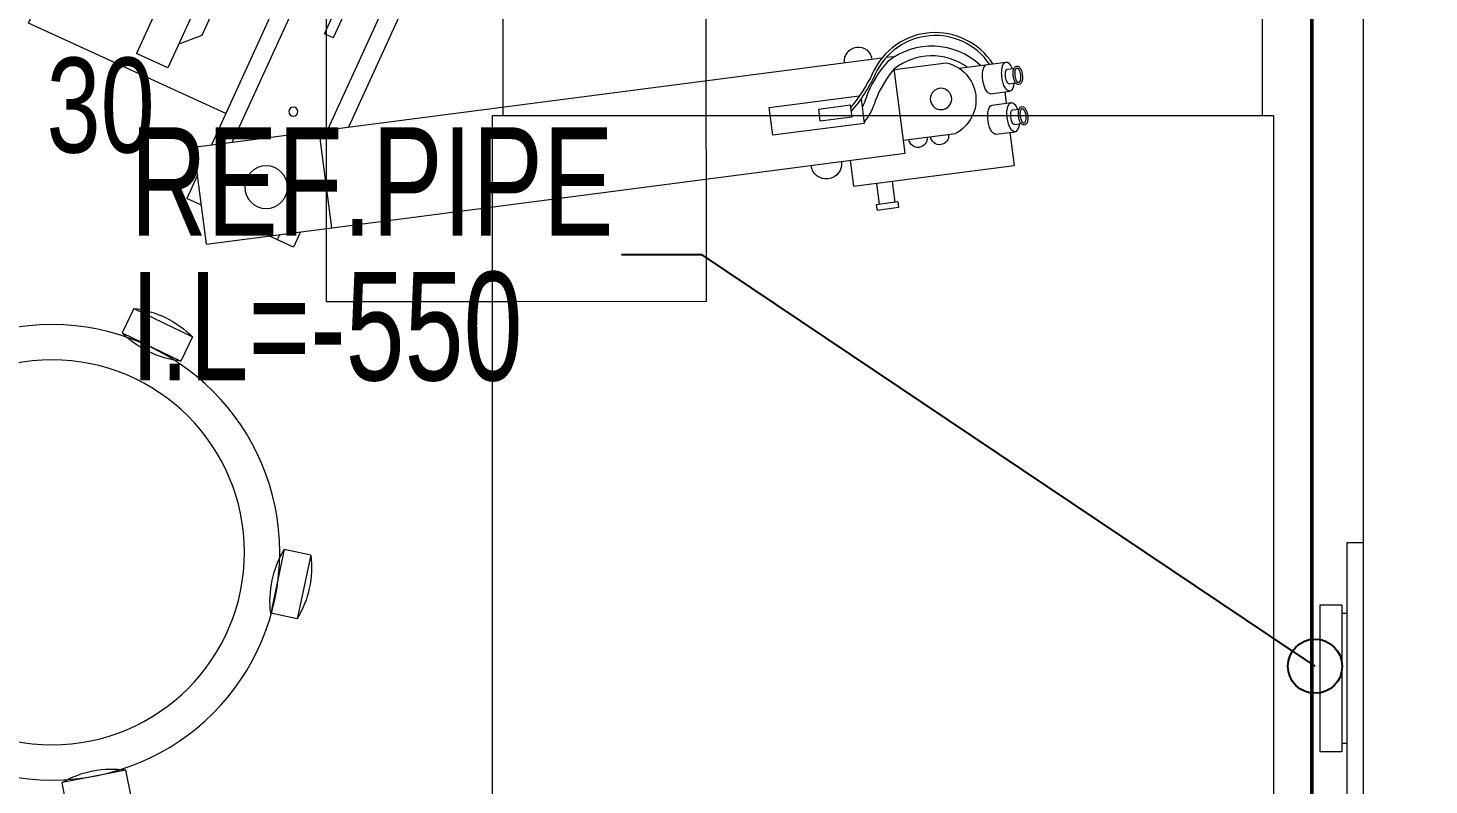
# Model space of a CAD drawing. Header units: millimetres. Extents: x -160614 to 59925, y -157025 to 0.
# Drawn here: x -43783 to -42492, y -108866 to -108168 of the extents above; entities that cross this region are included whole.
import ezdxf
from ezdxf import colors
from ezdxf.entities.mleader import LeaderData, LeaderLine
from ezdxf.math import Vec2, Vec3

# ---------------------------------------------------------------- set-up
doc = ezdxf.new("R2010")
doc.units = ezdxf.units.MM
doc.header["$LTSCALE"] = 8
doc.linetypes.add('HIDDEN', pattern=[9.525, 6.35, -3.175])
doc.layers.get('0').update_dxf_attribs({"color": 9, "lineweight": 5})
for name, color, linetype, lineweight in [('72_EGR_EQP_TAG', 9, 'Continuous', 5), ('LOADING', 9, 'Continuous', 5), ('Walls', 9, 'Continuous', 5)]:
    doc.layers.add(name, color=color, linetype=linetype, lineweight=lineweight)
for name, color, linetype in [('A-EXH', 1, 'Continuous'), ('M-TEXT-RP', 7, 'Continuous'), ('REF', 42, 'Continuous')]:
    doc.layers.add(name, color=color, linetype=linetype)
doc.layers.get('0').off()
doc.layers.get('0').freeze()
doc.styles.add('LEROY100', font='arial.ttf', dxfattribs={"width": 0.7})
doc.styles.add('X3G_ENTITY_257CFD', font='swisscl.ttf', dxfattribs={"height": 200})

# ---------------------------------------------------------------- blocks, each defined once
blk = doc.blocks.new('_Origin')
at = {"color": 0, "linetype": 'ByBlock', "lineweight": -2}
blk.add_line((0, 0), (-1, 0), dxfattribs=at)
blk.add_circle((0, 0), 0.5, dxfattribs=at)
blk = doc.blocks.new('ME19011A-P')
for p, q in [((-0.425, 0), (0.425, 0)), ((-0.425, 0), (-0.425, -0.015)), ((0.425, 0), (0.425, -0.015)), ((-0.425, -0.015), (0.425, -0.015)), ((-0.3675, -0.0198), (-0.2325, -0.0198)), ((-0.3675, -0.0198), (-0.3675, -0.0399)), ((-0.36, -0.015), (-0.36, -0.0198)), ((-0.24, -0.015), (-0.24, -0.0198)), ((-0.2325, -0.0198), (-0.2325, -0.0399)), ((-0.15, -0.015), (-0.15, -0.04)), ((-0.15, -0.025), (0, -0.025)), ((0, -0.015), (0, -0.04)), ((0.1, -0.015), (0.1, -0.045)), ((0.2, -0.045), (0.2, -0.015)), ((0.2818, -0.015), (0.2484, -0.015)), ((0.2484, -0.0243), (0.2484, -0.015)), ((0.2818, -0.0243), (0.2484, -0.0243)), ((0.2818, -0.0243), (0.2818, -0.015)), ((0.3211, -0.015), (0.2877, -0.015)), ((0.2877, -0.015), (0.2877, -0.0531)), ((0.3211, -0.0243), (0.2877, -0.0243)), ((0.3211, -0.0531), (0.3211, -0.015)), ((0.3623, -0.015), (0.3289, -0.015)), ((0.3289, -0.015), (0.3289, -0.0531)), ((0.3623, -0.0243), (0.3289, -0.0243)), ((0.3623, -0.0531), (0.3623, -0.015)), ((0.3682, -0.0243), (0.3682, -0.015)), ((0.3682, -0.015), (0.4016, -0.015)), ((0.3682, -0.0243), (0.4016, -0.0243)), ((0.4016, -0.0243), (0.4016, -0.015)), ((-0.0606, -0.0371), (-0.0787, -0.0432)), ((-0.0402, -0.0312), (-0.0496, -0.0337)), ((-0.0376, -0.0409), (-0.0402, -0.0312)), ((0.1, -0.035), (0.2, -0.035)), ((-0.3675, -0.0399), (-0.2325, -0.0399)), ((-0.15, -0.04), (-0.1187, -0.04)), ((-0.0887, -0.04), (-0.0637, -0.04)), ((-0.0787, -0.0432), (-0.077, -0.0497)), ((-0.0582, -0.046), (-0.077, -0.0497)), ((-0.047, -0.0434), (-0.0376, -0.0409)), ((-0.0379, -0.04), (0, -0.04)), ((0.1, -0.045), (0.2, -0.045)), ((0.2877, -0.0531), (0.3211, -0.0531)), ((0.3289, -0.0531), (0.3623, -0.0531))]:
    blk.add_line(p, q)
at = {"const_width": 0.000601}
for points in [[(0.3044, -0.0531, -0.184574), (0.2977, -0.0636, -1.44364), (0.2961, -0.0581, -0.837915), (0.2969, -0.0664, -0.30536), (0.2839, -0.062, -1.584726), (0.2894, -0.0609, -0.253153), (0.2827, -0.0684, -0.874198), (0.2775, -0.0585, -0.915253), (0.2791, -0.0658, -0.223821), (0.2683, -0.0644, -1.703343), (0.272, -0.0597, -0.588962), (0.2621, -0.068, -0.717795), (0.2625, -0.0581, -0.983104), (0.2645, -0.0644, -0.326362), (0.2534, -0.0609, -0.758716), (0.2609, -0.0514, -0.906186), (0.2593, -0.0565, -0.189488), (0.2526, -0.0522, -0.7948), (0.2613, -0.0423, -1.223996), (0.2574, -0.047, -0.072149), (0.2534, -0.0403, -0.645886), (0.2609, -0.0324, -1.366917), (0.2574, -0.0371, -0.078415), (0.2542, -0.0308, -0.723006), (0.2613, -0.0256, -1.105484), (0.2582, -0.0292, -0.221197), (0.2566, -0.0243, -0.221197)], [(0.3456, -0.0531, 0.184574), (0.3523, -0.0636, 1.44364), (0.3539, -0.0581, 0.837915), (0.3531, -0.0664, 0.30536), (0.3661, -0.062, 1.584726), (0.3606, -0.0609, 0.253153), (0.3673, -0.0684, 0.874198), (0.3725, -0.0585, 0.915253), (0.3709, -0.0658, 0.223821), (0.3817, -0.0644, 1.703343), (0.378, -0.0597, 0.588962), (0.3879, -0.068, 0.717795), (0.3875, -0.0581, 0.983104), (0.3855, -0.0644, 0.326362), (0.3966, -0.0609, 0.758716), (0.3891, -0.0514, 0.906186), (0.3907, -0.0565, 0.189488), (0.3974, -0.0522, 0.7948), (0.3887, -0.0423, 1.223996), (0.3926, -0.047, 0.072149), (0.3966, -0.0403, 0.645886), (0.3891, -0.0324, 1.366917), (0.3926, -0.0371, 0.078415), (0.3958, -0.0308, 0.723006), (0.3887, -0.0256, 1.105484), (0.3918, -0.0292, 0.221197), (0.3934, -0.0243, 0.221197)]]:
    blk.add_lwpolyline(points, format="xyb", dxfattribs=at)
blk.add_lwpolyline([(-0.1187, -0.0482), (-0.0887, -0.0482), (-0.0887, -0.0382), (-0.1187, -0.0382)], close=True)
blk.add_circle((-0.0537, -0.04), 0.0075)
for centre, radius, start, end in [((-0.1037, -0.04), 0.01, 10.4593, 169.5407), ((-0.1037, -0.04), 0.0075, 14.0075, 165.9925), ((-0.0537, -0.04), 0.01, 45, 180)]:
    blk.add_arc(centre, radius, start, end)
blk = doc.blocks.new('M.44.57.64')
at = {"layer": 'LOADING', "xscale": 1000.000000000002, "yscale": 1000.000000000002, "zscale": 1000.000000000002, "rotation": 225.9999036123427}
blk.add_blockref('ME19011A-P', (-80806.9, 16720.7), dxfattribs=at)
blk = doc.blocks.new('HF10037B-P')
at = {"layer": 'LOADING'}
for p, q in [((0.2459, 0.134), (0.1859, 0.134)), ((0.1859, 0.134), (0.1859, 0.109)), ((0.2459, 0.134), (0.2459, 0.109)), ((0.2459, 0.109), (0.1859, 0.109)), ((0, 0), (-0.0142, -0.0583)), ((0, 0), (0.0243, -0.0059)), ((0.0243, -0.0059), (0.01, -0.0642)), ((0.4071, -0.0094), (0.431, -0.0018)), ((0.4071, -0.0094), (0.4255, -0.0665)), ((0.431, -0.0018), (0.4493, -0.0589)), ((0.4069, -0.0417), (0.4165, -0.0387)), ((-0.0142, -0.0583), (0.01, -0.0642)), ((0.4255, -0.0665), (0.4493, -0.0589)), ((0.0524, -0.2725), (0.0674, -0.2525)), ((0.0674, -0.2525), (0.1154, -0.2885)), ((0.3125, -0.2897), (0.362, -0.2558)), ((0.3761, -0.2764), (0.362, -0.2558)), ((0.3267, -0.268), (0.3323, -0.2763)), ((0.0524, -0.2725), (0.1004, -0.3085)), ((0.3266, -0.3103), (0.3761, -0.2764)), ((0.1004, -0.3085), (0.1154, -0.2885)), ((0.3266, -0.3103), (0.3125, -0.2897))]:
    blk.add_line(p, q, dxfattribs=at)
for radius in [0.21, 0.1775]:
    blk.add_circle((0.2161, -0.1014), radius, dxfattribs=at)
for centre, radius, start, end in [((0.2159, 0.0465), 0.0925, 71.0754, 108.9246), ((0.2159, 0.1965), 0.0925, 251.0754, 288.9246), ((0.0779, -0.0499), 0.0925, 147.3419, 185.1912), ((-0.0678, -0.0143), 0.0925, 327.3419, 5.1912), ((0.4996, -0.0113), 0.0925, 178.8412, 216.6904), ((0.3568, -0.057), 0.0925, 358.8412, 36.6904), ((0.2161, -0.1014), 0.2, 303.6037, 17.3657), ((0.0389, -0.3404), 0.0925, 34.1875, 72.0368), ((0.3867, -0.3449), 0.0925, 105.5121, 143.3614), ((0.1289, -0.2205), 0.0925, 214.1875, 252.0368), ((0.3019, -0.2212), 0.0925, 285.5121, 323.3614)]:
    blk.add_arc(centre, radius, start, end, dxfattribs=at)
blk = doc.blocks.new('HF13902-P')
at = {"linetype": 'HIDDEN'}
for p, q in [((-0.35, -0.6824), (-0.35, -1.1124)), ((0.35, -0.6824), (0.35, -1.1124))]:
    blk.add_line(p, q, dxfattribs=at)
at = {"linetype": 'Continuous'}
for points in [[(0.36, -0.5224), (0.36, -0.5224), (0.36, -0.5224), (0.36, -0.5224), (0.36, -0.5224), (0.36, -0.5224), (0.36, -0.5224), (0.36, -0.5224), (0.36, -0.5224), (0.36, -0.5224), (0.36, -0.5224), (0.36, -0.5224), (0.36, -0.5224), (0.36, -0.5224), (0.36, -0.5224), (0.36, -0.5224), (0.36, -0.5224), (0.36, -0.5224), (0.36, -0.5224), (0.36, -0.5224), (0.36, -0.5224), (0.36, -0.5224), (0.36, -0.5224), (0.36, -0.5224), (0.36, -0.5224), (0.36, -0.5224), (0.36, -0.5224), (0.36, -0.5224), (0.36, -0.5224), (0.36, -0.5224), (0.36, -0.5224), (0.36, -0.5224), (0.36, -0.5224), (0.36, -0.5224), (0.36, -0.5224), (0.36, -0.5224), (0.36, -0.5224), (0.36, -0.5224), (0.36, -0.5224), (0.36, -0.5224), (0.36, -0.5224), (0.36, -0.5224), (0.36, -0.5224), (0.36, -0.5224), (0.36, -0.5224), (0.36, -0.5224), (0.36, -0.5224), (0.36, -0.5224), (0.36, -0.5224), (0.36, -0.5224), (0.36, -0.5224), (0.36, -0.5224), (0.36, -0.5224), (0.36, -0.5224), (0.36, -0.5224), (0.36, -0.5224), (0.36, -0.5224), (0.36, -0.5224), (0.36, -0.5224), (0.36, -0.5224), (0.36, -0.5224), (0.36, -0.5224), (0.36, -0.5224), (0.36, -0.5224), (0.36, -0.5224), (0.36, -0.5224), (0.36, -0.5224), (0.36, -0.5224), (0.36, -0.5224), (0.36, -0.5224), (0.36, -0.5224), (0.36, -0.5224), (0.36, -0.5224), (0.36, -0.5224), (0.36, -0.5224), (0.36, -0.5224), (0.36, -0.5224), (0.36, -0.5224), (0.36, -0.5224), (0.36, -0.5224), (0.36, -0.5224), (0.36, -0.5224), (0.36, -0.5224), (0.36, -0.5224), (0.36, -0.5224), (0.36, -0.5224), (0.36, -0.5224), (0.36, -0.5224), (0.36, -0.5224), (0.36, -0.5224), (0.36, -0.5224), (0.36, -0.5224), (0.36, -0.5224), (0.36, -0.5224), (0.36, -0.5224), (0.36, -0.5224), (0.36, -0.5224), (0.36, -0.5224), (0.36, -0.5224), (0.36, -0.5224), (0.36, -0.5224), (0.36, -0.5224), (0.36, -0.5224), (0.36, -0.5224), (0.36, -0.5224), (0.36, -0.5224), (0.36, -0.5224), (0.36, -0.5224), (0.36, -0.5224), (0.36, -0.5224), (0.36, -0.5224), (0.36, -0.5224), (0.36, -0.5224), (0.36, -0.5224), (0.36, -0.5224), (0.36, -0.5224), (0.36, -0.5224), (0.36, -0.5224), (0.36, -0.5224), (0.36, -0.5224), (0.36, -0.5224), (0.36, -0.5224), (0.36, -0.5224), (0.36, -0.5224), (0.36, -0.5224), (0.36, -0.5224), (0.36, -0.5224), (0.36, -0.5224), (0.36, -0.5224), (0.36, -0.5224), (0.36, -0.5224), (0.36, -0.5224), (0.36, -0.5224), (0.36, -0.5224), (0.36, -0.5224), (0.36, -0.5224), (0.36, -0.5224), (0.36, -0.5224), (0.36, -0.5224), (0.36, -0.5224), (0.36, -0.5224), (0.36, -0.5224), (0.36, -0.5224), (0.36, -0.5224), (0.36, -0.5224), (0.36, -0.5224), (0.36, -0.5224), (0.36, -0.5224), (0.36, -0.5224), (0.36, -0.5224), (0.36, -0.5224), (0.36, -0.5224), (0.36, -0.5224), (0.36, -0.5224), (0.36, -0.5224), (0.36, -0.5224), (0.36, -0.5224), (0.36, -0.5224), (0.36, -0.5224), (0.36, -0.5224), (0.36, -0.5224), (0.36, -0.5224), (0.36, -0.5224), (0.36, -0.5224), (0.36, -0.5224), (0.36, -0.5224), (0.36, -0.5224), (0.36, -0.5224), (0.36, -0.5224), (0.36, -0.5224), (0.36, -0.5224), (0.36, -0.5224), (0.36, -0.5224), (0.36, -0.5224), (0.36, -0.5224), (0.36, -0.5224), (0.36, -0.5224), (0.36, -0.5224), (0.36, -0.5224), (0.36, -0.5224), (0.36, -0.5224), (0.36, -0.5224), (0.36, -0.5224), (0.36, -0.5224), (0.36, -0.5224), (0.36, -0.5224), (0.36, -0.5224), (0.36, -0.5224), (0.36, -0.5224), (0.36, -0.5224), (0.36, -0.5224), (0.36, -0.5224), (0.36, -0.5224), (0.36, -0.5224), (0.36, -0.5224), (0.36, -0.5224), (0.36, -0.5224), (0.36, -0.5224), (0.36, -0.5224), (0.36, -0.5224), (0.36, -0.5224), (0.36, -0.5224), (0.36, -0.5224), (0.36, -0.5224), (0.36, -0.5224), (0.36, -0.5224), (0.36, -0.5224), (0.36, -0.5224), (0.36, -0.5224), (0.36, -0.5224), (0.36, -0.5224), (0.36, -0.5224), (0.36, -0.5224), (0.36, -0.5224), (0.36, -0.5224), (0.36, -0.5224), (0.36, -0.5224), (0.36, -0.5224), (0.36, -0.5224)], [(0.36, -0.5224), (0.36, -0.5224), (0.36, -0.5224), (0.36, -0.5224), (0.36, -0.5224), (0.36, -0.5224), (0.36, -0.5224), (0.36, -0.5224), (0.36, -0.5224), (0.36, -0.5224), (0.36, -0.5224), (0.36, -0.5224), (0.36, -0.5224), (0.36, -0.5224), (0.36, -0.5224), (0.36, -0.5224), (0.36, -0.5224), (0.36, -0.5224), (0.36, -0.5224), (0.36, -0.5224), (0.36, -0.5224), (0.36, -0.5224), (0.36, -0.5224), (0.36, -0.5224), (0.36, -0.5224), (0.36, -0.5224), (0.36, -0.5224), (0.36, -0.5224), (0.36, -0.5224), (0.36, -0.5224), (0.36, -0.5224), (0.36, -0.5224), (0.36, -0.5224), (0.36, -0.5224), (0.36, -0.5224), (0.36, -0.5224), (0.36, -0.5224), (0.36, -0.5224), (0.36, -0.5224), (0.36, -0.5224), (0.36, -0.5224), (0.36, -0.5224), (0.36, -0.5224), (0.36, -0.5224), (0.36, -0.5224), (0.36, -0.5224), (0.36, -0.5224), (0.36, -0.5224), (0.36, -0.5224), (0.36, -0.5224), (0.36, -0.5224), (0.36, -0.5224), (0.36, -0.5224), (0.36, -0.5224), (0.36, -0.5224), (0.36, -0.5224), (0.36, -0.5224), (0.36, -0.5224), (0.36, -0.5224), (0.36, -0.5224), (0.36, -0.5224), (0.36, -0.5224), (0.36, -0.5224), (0.36, -0.5224), (0.36, -0.5224), (0.36, -0.5224), (0.36, -0.5224), (0.36, -0.5224), (0.36, -0.5224), (0.36, -0.5224), (0.36, -0.5224), (0.36, -0.5224), (0.36, -0.5224), (0.36, -0.5224), (0.36, -0.5224), (0.36, -0.5224), (0.36, -0.5224), (0.36, -0.5224), (0.36, -0.5224), (0.36, -0.5224), (0.36, -0.5224), (0.36, -0.5224), (0.36, -0.5224), (0.36, -0.5224), (0.36, -0.5224), (0.36, -0.5224), (0.36, -0.5224), (0.36, -0.5224), (0.36, -0.5224), (0.36, -0.5224), (0.36, -0.5224), (0.36, -0.5224), (0.36, -0.5224), (0.36, -0.5224), (0.36, -0.5224), (0.36, -0.5224), (0.36, -0.5224), (0.36, -0.5224), (0.36, -0.5224), (0.36, -0.5224), (0.36, -0.5224), (0.36, -0.5224), (0.36, -0.5224), (0.36, -0.5224), (0.36, -0.5224), (0.36, -0.5224), (0.36, -0.5224), (0.36, -0.5224), (0.36, -0.5224), (0.36, -0.5224), (0.36, -0.5224), (0.36, -0.5224), (0.36, -0.5224), (0.36, -0.5224), (0.36, -0.5224), (0.36, -0.5224), (0.36, -0.5224), (0.36, -0.5224), (0.36, -0.5224), (0.36, -0.5224), (0.36, -0.5224), (0.36, -0.5224), (0.36, -0.5224), (0.36, -0.5224), (0.36, -0.5224), (0.36, -0.5224), (0.36, -0.5224), (0.36, -0.5224), (0.36, -0.5224), (0.36, -0.5224), (0.36, -0.5224), (0.36, -0.5224), (0.36, -0.5224), (0.36, -0.5224), (0.36, -0.5224), (0.36, -0.5224), (0.36, -0.5224), (0.36, -0.5224), (0.36, -0.5224), (0.36, -0.5224), (0.36, -0.5224), (0.36, -0.5224), (0.36, -0.5224), (0.36, -0.5224), (0.36, -0.5224), (0.36, -0.5224), (0.36, -0.5224), (0.36, -0.5224), (0.36, -0.5224), (0.36, -0.5224), (0.36, -0.5224), (0.36, -0.5224), (0.36, -0.5224), (0.36, -0.5224), (0.36, -0.5224), (0.36, -0.5224), (0.36, -0.5224), (0.36, -0.5224), (0.36, -0.5224), (0.36, -0.5224), (0.36, -0.5224), (0.36, -0.5224), (0.36, -0.5224), (0.36, -0.5224), (0.36, -0.5224), (0.36, -0.5224), (0.36, -0.5224), (0.36, -0.5224), (0.36, -0.5224), (0.36, -0.5224), (0.36, -0.5224), (0.36, -0.5224), (0.36, -0.5224), (0.36, -0.5224), (0.36, -0.5224), (0.36, -0.5224), (0.36, -0.5224), (0.36, -0.5224), (0.36, -0.5224), (0.36, -0.5224), (0.36, -0.5224), (0.36, -0.5224), (0.36, -0.5224), (0.36, -0.5224), (0.36, -0.5224), (0.36, -0.5224), (0.36, -0.5224), (0.36, -0.5224), (0.36, -0.5224), (0.36, -0.5224), (0.36, -0.5224), (0.36, -0.5224), (0.36, -0.5224), (0.36, -0.5224), (0.36, -0.5224), (0.36, -0.5224), (0.36, -0.5224), (0.36, -0.5224), (0.36, -0.5224), (0.36, -0.5224), (0.36, -0.5224), (0.36, -0.5224), (0.36, -0.5224), (0.36, -0.5224), (0.36, -0.5224), (0.36, -0.5224), (0.36, -0.5224), (0.36, -0.5224), (0.36, -0.5224), (0.36, -0.5224), (0.36, -0.5224), (0.36, -0.5224), (0.36, -0.5224), (0.36, -0.5224)], [(0.36, -0.5224), (0.36, -0.5224), (0.36, -0.5224), (0.36, -0.5224), (0.36, -0.5224), (0.36, -0.5224), (0.36, -0.5224), (0.36, -0.5224), (0.36, -0.5224), (0.36, -0.5224), (0.36, -0.5224), (0.36, -0.5224), (0.36, -0.5224), (0.36, -0.5224), (0.36, -0.5224), (0.36, -0.5224), (0.36, -0.5224), (0.36, -0.5224), (0.36, -0.5224), (0.36, -0.5224), (0.36, -0.5224), (0.36, -0.5224), (0.36, -0.5224), (0.36, -0.5224), (0.36, -0.5224), (0.36, -0.5224), (0.36, -0.5224), (0.36, -0.5224), (0.36, -0.5224), (0.36, -0.5224), (0.36, -0.5224), (0.36, -0.5224), (0.36, -0.5224), (0.36, -0.5224), (0.36, -0.5224), (0.36, -0.5224), (0.36, -0.5224), (0.36, -0.5224), (0.36, -0.5224), (0.36, -0.5224), (0.36, -0.5224), (0.36, -0.5224), (0.36, -0.5224), (0.36, -0.5224), (0.36, -0.5224), (0.36, -0.5224), (0.36, -0.5224), (0.36, -0.5224), (0.36, -0.5224), (0.36, -0.5224), (0.36, -0.5224), (0.36, -0.5224), (0.36, -0.5224), (0.36, -0.5224), (0.36, -0.5224), (0.36, -0.5224), (0.36, -0.5224), (0.36, -0.5224), (0.36, -0.5224), (0.36, -0.5224), (0.36, -0.5224), (0.36, -0.5224), (0.36, -0.5224), (0.36, -0.5224), (0.36, -0.5224), (0.36, -0.5224), (0.36, -0.5224), (0.36, -0.5224), (0.36, -0.5224), (0.36, -0.5224), (0.36, -0.5224), (0.36, -0.5224), (0.36, -0.5224), (0.36, -0.5224), (0.36, -0.5224), (0.36, -0.5224), (0.36, -0.5224), (0.36, -0.5224), (0.36, -0.5224), (0.36, -0.5224), (0.36, -0.5224), (0.36, -0.5224), (0.36, -0.5224), (0.36, -0.5224), (0.36, -0.5224), (0.36, -0.5224), (0.36, -0.5224), (0.36, -0.5224), (0.36, -0.5224), (0.36, -0.5224), (0.36, -0.5224), (0.36, -0.5224), (0.36, -0.5224), (0.36, -0.5224), (0.36, -0.5224), (0.36, -0.5224), (0.36, -0.5224), (0.36, -0.5224), (0.36, -0.5224), (0.36, -0.5224), (0.36, -0.5224), (0.36, -0.5224), (0.36, -0.5224), (0.36, -0.5224), (0.36, -0.5224), (0.36, -0.5224), (0.36, -0.5224), (0.36, -0.5224), (0.36, -0.5224), (0.36, -0.5224), (0.36, -0.5224), (0.36, -0.5224), (0.36, -0.5224), (0.36, -0.5224), (0.36, -0.5224), (0.36, -0.5224), (0.36, -0.5224), (0.36, -0.5224), (0.36, -0.5224), (0.36, -0.5224), (0.36, -0.5224), (0.36, -0.5224), (0.36, -0.5224), (0.36, -0.5224), (0.36, -0.5224), (0.36, -0.5224), (0.36, -0.5224), (0.36, -0.5224), (0.36, -0.5224), (0.36, -0.5224), (0.36, -0.5224), (0.36, -0.5224), (0.36, -0.5224), (0.36, -0.5224), (0.36, -0.5224), (0.36, -0.5224), (0.36, -0.5224), (0.36, -0.5224), (0.36, -0.5224), (0.36, -0.5224), (0.36, -0.5224), (0.36, -0.5224), (0.36, -0.5224), (0.36, -0.5224), (0.36, -0.5224), (0.36, -0.5224), (0.36, -0.5224), (0.36, -0.5224), (0.36, -0.5224), (0.36, -0.5224), (0.36, -0.5224), (0.36, -0.5224), (0.36, -0.5224), (0.36, -0.5224), (0.36, -0.5224), (0.36, -0.5224), (0.36, -0.5224), (0.36, -0.5224), (0.36, -0.5224), (0.36, -0.5224), (0.36, -0.5224), (0.36, -0.5224), (0.36, -0.5224), (0.36, -0.5224), (0.36, -0.5224), (0.36, -0.5224), (0.36, -0.5224), (0.36, -0.5224), (0.36, -0.5224), (0.36, -0.5224), (0.36, -0.5224), (0.36, -0.5224), (0.36, -0.5224), (0.36, -0.5224), (0.36, -0.5224), (0.36, -0.5224), (0.36, -0.5224), (0.36, -0.5224), (0.36, -0.5224), (0.36, -0.5224), (0.36, -0.5224), (0.36, -0.5224), (0.36, -0.5224), (0.36, -0.5224), (0.36, -0.5224), (0.36, -0.5224), (0.36, -0.5224), (0.36, -0.5224), (0.36, -0.5224), (0.36, -0.5224), (0.36, -0.5224), (0.36, -0.5224), (0.36, -0.5224), (0.36, -0.5224), (0.36, -0.5224), (0.36, -0.5224), (0.36, -0.5224), (0.36, -0.5224), (0.36, -0.5224), (0.36, -0.5224), (0.36, -0.5224), (0.36, -0.5224), (0.36, -0.5224), (0.36, -0.5224), (0.36, -0.5224), (0.36, -0.5224), (0.36, -0.5224), (0.36, -0.5224), (0.36, -0.5224), (0.36, -0.5224), (0.36, -0.5224), (0.36, -0.5224), (0.36, -0.5224), (0.36, -0.5224), (0.36, -0.5224), (0.36, -0.5224), (0.36, -0.5224), (0.36, -0.5224), (0.36, -0.5224), (0.36, -0.5224), (0.36, -0.5224), (0.36, -0.5224), (0.36, -0.5224), (0.36, -0.5224), (0.36, -0.5224), (0.36, -0.5224), (0.36, -0.5224), (0.36, -0.5224), (0.36, -0.5224), (0.36, -0.5224), (0.36, -0.5224), (0.36, -0.5224), (0.36, -0.5224), (0.36, -0.5224), (0.36, -0.5224), (0.36, -0.5224), (0.36, -0.5224), (0.36, -0.5224), (0.36, -0.5224), (0.36, -0.5224), (0.36, -0.5224), (0.36, -0.5224), (0.36, -0.5224), (0.36, -0.5224), (0.36, -0.5224), (0.36, -0.5224), (0.36, -0.5224), (0.36, -0.5224), (0.36, -0.5224), (0.36, -0.5224), (0.36, -0.5224), (0.36, -0.5224), (0.36, -0.5224), (0.36, -0.5224), (0.36, -0.5224), (0.36, -0.5224), (0.36, -0.5224), (0.36, -0.5224), (0.36, -0.5224), (0.36, -0.5224), (0.36, -0.5224), (0.36, -0.5224), (0.36, -0.5224), (0.36, -0.5224), (0.36, -0.5224), (0.36, -0.5224), (0.36, -0.5224), (0.36, -0.5224), (0.36, -0.5224), (0.36, -0.5224), (0.36, -0.5224), (0.36, -0.5224), (0.36, -0.5224), (0.36, -0.5224), (0.36, -0.5224), (0.36, -0.5224), (0.36, -0.5224)]]:
    blk.add_lwpolyline(points, close=True, dxfattribs=at)
for points in [[(0.36, -0.5224), (0.36, -0.5224), (0.36, -0.5224), (0.36, -0.5224), (0.36, -0.5224), (0.36, -0.5224), (0.36, -0.5224), (0.36, -0.5224)], [(0.36, -0.5224), (0.36, -0.5224), (0.36, -0.5224), (0.36, -0.5224), (0.36, -0.5224), (0.36, -0.5224), (0.36, -0.5224), (0.36, -0.5224), (0.36, -0.5224), (0.36, -0.5224), (0.36, -0.5224), (0.36, -0.5224), (0.36, -0.5224), (0.36, -0.5224), (0.36, -0.5224), (0.36, -0.5224), (0.36, -0.5224), (0.36, -0.5224), (0.36, -0.5224), (0.36, -0.5224), (0.36, -0.5224), (0.36, -0.5224), (0.36, -0.5224), (0.36, -0.5224), (0.36, -0.5224), (0.36, -0.5224), (0.36, -0.5224), (0.36, -0.5224), (0.36, -0.5224), (0.36, -0.5224), (0.36, -0.5224), (0.36, -0.5224), (0.36, -0.5224), (0.36, -0.5224), (0.36, -0.5224), (0.36, -0.5224), (0.36, -0.5224), (0.36, -0.5224), (0.36, -0.5224), (0.36, -0.5224), (0.36, -0.5224), (0.36, -0.5224), (0.36, -0.5224), (0.36, -0.5224), (0.36, -0.5224), (0.36, -0.5224), (0.36, -0.5224), (0.36, -0.5224), (0.36, -0.5224), (0.36, -0.5224), (0.36, -0.5224), (0.36, -0.5224), (0.36, -0.5224), (0.36, -0.5224), (0.36, -0.5224), (0.36, -0.5224), (0.36, -0.5224), (0.36, -0.5224), (0.36, -0.5224), (0.36, -0.5224), (0.36, -0.5224), (0.36, -0.5224), (0.36, -0.5224), (0.36, -0.5224), (0.36, -0.5224), (0.36, -0.5224), (0.36, -0.5224), (0.36, -0.5224), (0.36, -0.5224), (0.36, -0.5224), (0.36, -0.5224), (0.36, -0.5224), (0.36, -0.5224), (0.36, -0.5224), (0.36, -0.5224), (0.36, -0.5224), (0.36, -0.5224), (0.36, -0.5224), (0.36, -0.5224), (0.36, -0.5224), (0.36, -0.5224), (0.36, -0.5224), (0.36, -0.5224), (0.36, -0.5224), (0.36, -0.5224), (0.36, -0.5224), (0.36, -0.5224), (0.36, -0.5224), (0.36, -0.5224), (0.36, -0.5224), (0.36, -0.5224), (0.36, -0.5224), (0.36, -0.5224), (0.36, -0.5224), (0.36, -0.5224), (0.36, -0.5224), (0.36, -0.5224), (0.36, -0.5224), (0.36, -0.5224), (0.36, -0.5224), (0.36, -0.5224), (0.36, -0.5224), (0.36, -0.5224), (0.36, -0.5224), (0.36, -0.5224), (0.36, -0.5224), (0.36, -0.5224), (0.36, -0.5224), (0.36, -0.5224), (0.36, -0.5224), (0.36, -0.5224)], [(0.36, -0.5224), (0.36, -0.5224), (0.36, -0.5224), (0.36, -0.5224), (0.36, -0.5224), (0.36, -0.5224), (0.36, -0.5224), (0.36, -0.5224), (0.36, -0.5224), (0.36, -0.5224), (0.36, -0.5224), (0.36, -0.5224), (0.36, -0.5224), (0.36, -0.5224), (0.36, -0.5224), (0.36, -0.5224), (0.36, -0.5224)], [(0.36, -0.5224), (0.36, -0.5224), (0.36, -0.5224), (0.36, -0.5224), (0.36, -0.5224), (0.36, -0.5224), (0.36, -0.5224)], [(0.36, -0.5224), (0.36, -0.5224), (0.36, -0.5224), (0.36, -0.5224), (0.36, -0.5224), (0.36, -0.5224), (0.36, -0.5224), (0.36, -0.5224), (0.36, -0.5224), (0.36, -0.5224), (0.36, -0.5224), (0.36, -0.5224)], [(0.36, -0.5224), (0.36, -0.5224), (0.36, -0.5224), (0.36, -0.5224), (0.36, -0.5224), (0.36, -0.5224), (0.36, -0.5224), (0.36, -0.5224), (0.36, -0.5224), (0.36, -0.5224), (0.36, -0.5224), (0.36, -0.5224), (0.36, -0.5224), (0.36, -0.5224), (0.36, -0.5224), (0.36, -0.5224), (0.36, -0.5224), (0.36, -0.5224), (0.36, -0.5224), (0.36, -0.5224), (0.36, -0.5224), (0.36, -0.5224), (0.36, -0.5224), (0.36, -0.5224), (0.36, -0.5224), (0.36, -0.5224), (0.36, -0.5224), (0.36, -0.5224), (0.36, -0.5224), (0.36, -0.5224), (0.36, -0.5224), (0.36, -0.5224), (0.36, -0.5224), (0.36, -0.5224), (0.36, -0.5224), (0.36, -0.5224), (0.36, -0.5224), (0.36, -0.5224), (0.36, -0.5224), (0.36, -0.5224), (0.36, -0.5224), (0.36, -0.5224), (0.36, -0.5224), (0.36, -0.5224), (0.36, -0.5224), (0.36, -0.5224), (0.36, -0.5224), (0.36, -0.5224), (0.36, -0.5224), (0.36, -0.5224), (0.36, -0.5224), (0.36, -0.5224), (0.36, -0.5224), (0.36, -0.5224), (0.36, -0.5224), (0.36, -0.5224), (0.36, -0.5224), (0.36, -0.5224), (0.36, -0.5224), (0.36, -0.5224), (0.36, -0.5224), (0.36, -0.5224), (0.36, -0.5224), (0.36, -0.5224), (0.36, -0.5224), (0.36, -0.5224), (0.36, -0.5224), (0.36, -0.5224), (0.36, -0.5224), (0.36, -0.5224), (0.36, -0.5224), (0.36, -0.5224), (0.36, -0.5224), (0.36, -0.5224), (0.36, -0.5224), (0.36, -0.5224), (0.36, -0.5224), (0.36, -0.5224), (0.36, -0.5224), (0.36, -0.5224), (0.36, -0.5224), (0.36, -0.5224), (0.36, -0.5224), (0.36, -0.5224), (0.36, -0.5224), (0.36, -0.5224), (0.36, -0.5224), (0.36, -0.5224), (0.36, -0.5224)], [(0.36, -0.5224), (0.36, -0.5224), (0.36, -0.5224), (0.36, -0.5224), (0.36, -0.5224), (0.36, -0.5224), (0.36, -0.5224), (0.36, -0.5224), (0.36, -0.5224), (0.36, -0.5224)], [(0.36, -0.5224), (0.36, -0.5224), (0.36, -0.5224), (0.36, -0.5224), (0.36, -0.5224), (0.36, -0.5224), (0.36, -0.5224), (0.36, -0.5224), (0.36, -0.5224), (0.36, -0.5224)], [(0.36, -0.5224), (0.36, -0.5224), (0.36, -0.5224), (0.36, -0.5224), (0.36, -0.5224), (0.36, -0.5224), (0.36, -0.5224), (0.36, -0.5224), (0.36, -0.5224), (0.36, -0.5224), (0.36, -0.5224), (0.36, -0.5224), (0.36, -0.5224), (0.36, -0.5224), (0.36, -0.5224)], [(0.36, -0.5224), (0.36, -0.5224), (0.36, -0.5224), (0.36, -0.5224), (0.36, -0.5224), (0.36, -0.5224), (0.36, -0.5224), (0.36, -0.5224), (0.36, -0.5224), (0.36, -0.5224)], [(0.36, -0.5224), (0.36, -0.5224), (0.36, -0.5224), (0.36, -0.5224), (0.36, -0.5224), (0.36, -0.5224), (0.36, -0.5224)], [(0.36, -0.5224), (0.36, -0.5224), (0.36, -0.5224), (0.36, -0.5224), (0.36, -0.5224), (0.36, -0.5224), (0.36, -0.5224), (0.36, -0.5224), (0.36, -0.5224), (0.36, -0.5224)], [(0.36, -0.5224), (0.36, -0.5224), (0.36, -0.5224), (0.36, -0.5224), (0.36, -0.5224), (0.36, -0.5224), (0.36, -0.5224), (0.36, -0.5224), (0.36, -0.5224), (0.36, -0.5224), (0.36, -0.5224), (0.36, -0.5224), (0.36, -0.5224), (0.36, -0.5224), (0.36, -0.5224), (0.36, -0.5224), (0.36, -0.5224), (0.36, -0.5224)], [(0.36, -0.5224), (0.36, -0.5224), (0.36, -0.5224), (0.36, -0.5224), (0.36, -0.5224), (0.36, -0.5224), (0.36, -0.5224), (0.36, -0.5224), (0.36, -0.5224)]]:
    blk.add_lwpolyline(points, dxfattribs=at)
blk.add_circle((0.36, -0.5224), 0.000000101)
at = {"layer": 'LOADING'}
for p, q in [((-0.36, 0.3161), (-0.36, -0.6824)), ((0.36, -0.6824), (0.36, 0.3161)), ((0.36, -0.6824), (-0.36, -0.6824))]:
    blk.add_line(p, q, dxfattribs=at)
blk = doc.blocks.new('HF11772-P')
at = {"layer": 'LOADING'}
for p, q in [((0.6, 0.35), (0, 0.35)), ((0, 0.175), (0, 0.35)), ((0.6, 0.175), (0.6, 0.35)), ((0, 0.175), (0, 0)), ((0.6, 0), (0.6, 0.175)), ((0, 0), (0.6, 0))]:
    blk.add_line(p, q, dxfattribs=at)
blk = doc.blocks.new('ME10960-P')
for p, q in [((-0.3391, 0.5003), (-0.26, 0.6271)), ((-0.2339, 0.6108), (-0.26, 0.6271)), ((-0.2408, 0.5996), (-0.2314, 0.6148)), ((-0.2255, 0.6114), (-0.2222, 0.6167)), ((-0.2141, 0.6043), (-0.2108, 0.6096)), ((-0.2179, 0.5854), (-0.2085, 0.6005)), ((-0.2019, 0.5908), (-0.211, 0.5965)), ((-0.2089, 0.5797), (-0.1994, 0.5948)), ((-0.1935, 0.5915), (-0.1902, 0.5968)), ((-0.1821, 0.5843), (-0.1788, 0.5896)), ((-0.1996, 0.5436), (-0.1765, 0.5805)), ((-0.2813, 0.5246), (-0.2558, 0.5655)), ((-0.3397, 0.5463), (-0.3503, 0.5293)), ((-0.3351, 0.5434), (-0.3458, 0.5264)), ((-0.3351, 0.5434), (-0.3397, 0.5463)), ((-0.6354, -0.0201), (-0.2915, 0.531)), ((-0.3201, 0.5308), (-0.3366, 0.5411)), ((-0.2915, 0.531), (-0.225, 0.4895)), ((-0.2254, 0.4897), (-0.1999, 0.5307)), ((-0.3458, 0.5264), (-0.3503, 0.5293)), ((-0.3278, 0.5184), (-0.3443, 0.5287)), ((-0.3186, 0.4876), (-0.3391, 0.5003)), ((-0.2822, 0.4852), (-0.3272, 0.4131)), ((-0.2183, 0.4784), (-0.2152, 0.4834)), ((-0.2163, 0.4841), (-0.2152, 0.4834)), ((-0.559, -0.0678), (-0.2204, 0.4749)), ((-0.3054, 0.3995), (-0.2611, 0.4705)), ((-0.3272, 0.4131), (-0.3054, 0.3995)), ((0.0832, 0.2884), (0.0522, 0.1931)), ((0.1022, 0.2822), (0.0832, 0.2884)), ((0.0712, 0.1869), (0.1022, 0.2822)), ((-0.2368, 0.1844), (-0.2486, 0.1682)), ((-0.1557, 0.1255), (-0.2368, 0.1844)), ((-0.2486, 0.1682), (-0.1675, 0.1093)), ((-0.5737, 0.0787), (-0.4973, 0.0311)), ((-0.6048, 0.054), (-0.6048, 0.0289)), ((-0.5891, 0.054), (-0.6048, 0.054)), ((0, 0.054), (-0.483, 0.054)), ((-0.2572, 0.054), (-0.2572, 0.0376)), ((-0.1222, 0.054), (-0.1222, 0.0376)), ((-0.5994, 0.0376), (-0.6048, 0.0376)), ((-0.107, 0.0376), (-0.4933, 0.0376)), ((-0.107, 0.0376), (-0.107, -0.0376)), ((-0.3668, 0.0071), (-0.4138, 0.0071)), ((-0.4138, 0.0071), (-0.4138, -0.0017)), ((-0.3663, -0.0017), (-0.3668, 0.0071)), ((-0.1765, 0.0071), (-0.2234, 0.0071)), ((-0.2234, 0.0071), (-0.2234, -0.0017)), ((-0.1759, -0.0017), (-0.1765, 0.0071)), ((-0.1687, 0.0071), (-0.1687, -0.0017)), ((-0.1217, 0.0071), (-0.1687, 0.0071)), ((-0.1212, -0.0017), (-0.1217, 0.0071)), ((0.3, 0.01), (0.1997, 0.01)), ((0.3, -0.01), (0.3, 0.01)), ((-0.4138, -0.0017), (-0.3663, -0.0017)), ((-0.2234, -0.0017), (-0.1759, -0.0017)), ((-0.1687, -0.0017), (-0.1212, -0.0017)), ((0.1997, -0.01), (0.3, -0.01)), ((-0.6354, -0.0201), (-0.559, -0.0678)), ((-0.107, -0.0376), (-0.5402, -0.0376)), ((-0.6048, -0.0392), (-0.6048, -0.054)), ((-0.5811, -0.054), (-0.6048, -0.054)), ((0, -0.054), (-0.5504, -0.054)), ((-0.2184, -0.054), (-0.5184, -0.054)), ((-0.5184, -0.054), (-0.5184, -0.254)), ((-0.2184, -0.254), (-0.2184, -0.054)), ((-0.4624, -0.104), (-0.4784, -0.12)), ((-0.2744, -0.104), (-0.4624, -0.104)), ((-0.2744, -0.104), (-0.2584, -0.12)), ((-0.1675, -0.1093), (-0.2184, -0.1463)), ((-0.2344, -0.12), (-0.5024, -0.12)), ((-0.5024, -0.12), (-0.5024, -0.152)), ((-0.2344, -0.152), (-0.2344, -0.12)), ((-0.2184, -0.171), (-0.1557, -0.1255)), ((-0.2344, -0.152), (-0.5024, -0.152)), ((0.0522, -0.1931), (0.0832, -0.2884)), ((0.1022, -0.2822), (0.0712, -0.1869)), ((-0.5184, -0.254), (-0.2184, -0.254)), ((0.0832, -0.2884), (0.1022, -0.2822))]:
    blk.add_line(p, q)
for points in [[(-0.2078, 0.6109, 0.218824), (-0.2075, 0.6133, 0.092168), (-0.2087, 0.6155, 0.048864), (-0.2104, 0.6172, 0.036554), (-0.2128, 0.619, 0.036554), (-0.2155, 0.6204, 0.048864), (-0.2178, 0.6212, 0.092168), (-0.2204, 0.6213, 0.218824), (-0.2223, 0.62, 0.218824), (-0.2226, 0.6177, 0.092168), (-0.2214, 0.6154, 0.048864), (-0.2197, 0.6137, 0.036554), (-0.2173, 0.6119, 0.036554), (-0.2146, 0.6105, 0.048864), (-0.2123, 0.6097, 0.092168), (-0.2098, 0.6097, 0.218824)], [(-0.2093, 0.6119, 0.218824), (-0.2092, 0.6127, 0.092168), (-0.2101, 0.6144, 0.048864), (-0.2116, 0.6159, 0.036554), (-0.2138, 0.6175, 0.036554), (-0.2162, 0.6188, 0.048864), (-0.2182, 0.6194, 0.092168), (-0.2201, 0.6195, 0.218824), (-0.2208, 0.619, 0.218824), (-0.2209, 0.6182, 0.092168), (-0.22, 0.6166, 0.048864), (-0.2186, 0.6151, 0.036554), (-0.2163, 0.6134, 0.036554), (-0.2139, 0.6121, 0.048864), (-0.2119, 0.6115, 0.092168), (-0.21, 0.6114, 0.218824)], [(-0.1758, 0.591, 0.218824), (-0.1755, 0.5933, 0.092168), (-0.1767, 0.5955, 0.048864), (-0.1784, 0.5973, 0.036554), (-0.1809, 0.5991, 0.036554), (-0.1835, 0.6005, 0.048864), (-0.1858, 0.6012, 0.092168), (-0.1884, 0.6013, 0.218824), (-0.1903, 0.6, 0.218824), (-0.1906, 0.5977, 0.092168), (-0.1894, 0.5955, 0.048864), (-0.1877, 0.5937, 0.036554), (-0.1853, 0.5919, 0.036554), (-0.1826, 0.5905, 0.048864), (-0.1803, 0.5898, 0.092168), (-0.1778, 0.5897, 0.218824)], [(-0.1773, 0.5919, 0.218824), (-0.1772, 0.5928, 0.092168), (-0.1781, 0.5944, 0.048864), (-0.1796, 0.5959, 0.036554), (-0.1818, 0.5975, 0.036554), (-0.1843, 0.5988, 0.048864), (-0.1862, 0.5995, 0.092168), (-0.1881, 0.5995, 0.218824), (-0.1888, 0.5991, 0.218824), (-0.1889, 0.5983, 0.092168), (-0.188, 0.5966, 0.048864), (-0.1866, 0.5951, 0.036554), (-0.1843, 0.5935, 0.036554), (-0.1819, 0.5922, 0.048864), (-0.1799, 0.5915, 0.092168), (-0.178, 0.5915, 0.218824)]]:
    blk.add_lwpolyline(points, format="xyb", close=True)
for points in [[(-0.2314, 0.6148, 0.200732), (-0.2317, 0.6129, 0.097968), (-0.2301, 0.6094, 0.055099), (-0.2273, 0.6063, 0.041925), (-0.2229, 0.603, 0.041925), (-0.218, 0.6004, 0.055099), (-0.2139, 0.5993, 0.097968), (-0.2101, 0.5994, 0.200732), (-0.2085, 0.6005, 0.200732), (-0.2082, 0.6024, 0.097968), (-0.2098, 0.6059, 0.038397), (-0.2117, 0.6081, 0.041925)], [(-0.2231, 0.6153, 0.038397), (-0.226, 0.616, 0.097968), (-0.2298, 0.6159, 0.200732), (-0.2314, 0.6148, 0.200732)], [(-0.2255, 0.6114, 0.218824), (-0.2256, 0.6106, 0.092168), (-0.2248, 0.6089, 0.048864), (-0.2233, 0.6075, 0.036554), (-0.2211, 0.6058, 0.036554), (-0.2186, 0.6045, 0.048864), (-0.2167, 0.6039, 0.092168), (-0.2148, 0.6038, 0.218824), (-0.2141, 0.6043, 0.218824)], [(-0.2408, 0.5996, 0.200732), (-0.2412, 0.5977, 0.097968), (-0.2396, 0.5942, 0.055099), (-0.2367, 0.5911, 0.041925), (-0.2323, 0.5878, 0.041925), (-0.2274, 0.5853, 0.055099), (-0.2234, 0.5841, 0.097968), (-0.2195, 0.5842, 0.200732), (-0.2179, 0.5854, 0.200732)], [(-0.1994, 0.5948, 0.200732), (-0.1997, 0.5929, 0.097968), (-0.1981, 0.5894, 0.055099), (-0.1953, 0.5863, 0.041925), (-0.1909, 0.583, 0.041925), (-0.186, 0.5805, 0.055099), (-0.1819, 0.5793, 0.097968), (-0.1781, 0.5794, 0.200732), (-0.1765, 0.5805, 0.200732), (-0.1762, 0.5824, 0.097968), (-0.1778, 0.5859, 0.038397), (-0.1797, 0.5882, 0.041925)], [(-0.1911, 0.5953, 0.038397), (-0.194, 0.596, 0.097968), (-0.1978, 0.596, 0.200732), (-0.1994, 0.5948, 0.200732)], [(-0.1935, 0.5915, 0.218824), (-0.1937, 0.5907, 0.092168), (-0.1928, 0.589, 0.048864), (-0.1913, 0.5875, 0.036554), (-0.1891, 0.5859, 0.036554), (-0.1866, 0.5846, 0.048864), (-0.1847, 0.5839, 0.092168), (-0.1828, 0.5839, 0.218824), (-0.1821, 0.5843, 0.218824)], [(-0.183, 0.5701, -0.592897), (-0.2368, 0.4729, 0.06702), (-0.2741, 0.4675, 0.148689)], [(-0.2089, 0.5797, 0.200732), (-0.2092, 0.5778, 0.097968), (-0.2076, 0.5743, 0.055099), (-0.2047, 0.5712, 0.041925), (-0.2003, 0.5679, 0.041925), (-0.1954, 0.5653, 0.055099), (-0.1914, 0.5642, 0.097968), (-0.1875, 0.5643, 0.200732), (-0.186, 0.5654, 0.200732)], [(-0.1846, 0.5676, -0.585766), (-0.2368, 0.4756, 0.071283), (-0.2771, 0.4694, 0.067056)], [(-0.1891, 0.5604, -0.375238), (-0.2216, 0.4811, -0.094216), (-0.26, 0.4768, 0.051105), (-0.2696, 0.4773, 0.101879)], [(-0.1956, 0.55, -0.332427), (-0.225, 0.4895, -0.091412), (-0.2591, 0.4858, 0.100344), (-0.2811, 0.4845, 0.100344)]]:
    blk.add_lwpolyline(points, format="xyb")
for points in [[(-0.2627, 0.473), (-0.2822, 0.4852)], [(0.0929, 0.2537), (0.1025, 0.2506), (0.121, 0.3077), (0.083, 0.32), (0.0644, 0.263), (0.0739, 0.2599)], [(-0.2126, 0.1668), (-0.2067, 0.1749), (-0.2552, 0.2101), (-0.2787, 0.1778), (-0.2302, 0.1425), (-0.2243, 0.1506)], [(0.27, -0.01), (0.27, -0.02), (0.33, -0.02), (0.33, 0.02), (0.27, 0.02), (0.27, 0.01)], [(-0.2184, -0.1834), (-0.2067, -0.1749), (-0.2126, -0.1668)], [(0.0739, -0.2599), (0.0644, -0.263), (0.083, -0.32), (0.121, -0.3077), (0.1025, -0.2506), (0.0929, -0.2537)]]:
    blk.add_lwpolyline(points)
blk.add_lwpolyline([(-0.2819, 0.4723), (-0.2973, 0.4475), (-0.2876, 0.4415), (-0.2721, 0.4663)], close=True)
for centre, radius in [((-0.2323, 0.5401), 0.00988), ((-0.5648, 0.008), 0.0197), ((0, 0), 0.025), ((-0.4911, 0.0019), 0.00413), ((-0.3075, 0.0019), 0.00413)]:
    blk.add_circle(centre, radius)
for centre, radius, start, end in [((-0.2342, 0.538), 0.035, 347.9877, 128.0962), ((-0.2636, 0.553), 0.00839, 58.0419, 238.0419), ((-0.2742, 0.5359), 0.00839, 58.0419, 238.0419), ((-0.3304, 0.4687), 0.0142, 58.0419, 238.0419), ((-0.2321, 0.4562), 0.0127, 238.0419, 58.0419), ((0, 0), 0.2, 195.6643, 164.3357), ((0, 0), 0.054, 270, 90)]:
    blk.add_arc(centre, radius, start, end)
blk = doc.blocks.new('1stF')
at = {"layer": 'Walls', "color": 9}
blk.add_line((-42552.3, -105842.6, 0.1), (-42552.3, -109842.6, 0.1), dxfattribs=at)
at = {"layer": 'LOADING', "color": 9, "extrusion": (-3.31419e-07, -7.28579e-07, -1), "xscale": 1000.000000000001, "yscale": 1000.000000000001, "zscale": 1000.000000000001, "rotation": 114.5535681410713}
blk.add_blockref('ME10960-P', (43336.3, -107798.1, 0.1), dxfattribs=at)
at = {"layer": 'LOADING', "color": 9, "xscale": -1000, "yscale": 1000, "zscale": 1000, "rotation": 180}
blk.add_blockref('HF13902-P', (-42995.1, -108931.7, 0), dxfattribs=at)
at = {"layer": 'LOADING', "color": 9, "extrusion": (-3.71389e-28, 3.9656e-29, -1), "xscale": 999.9999999999989, "yscale": 999.9999999999989, "zscale": -999.9999999999989, "rotation": 269.9444066382375}
blk.add_blockref('HF11772-P', (43158.5, -107820.7, 0), dxfattribs=at)
at = {"layer": 'LOADING', "color": 9, "extrusion": (-2.75759e-10, 1.16581e-09, -1), "xscale": 999.9999999999997, "yscale": 999.9999999999997, "zscale": 999.9999999999997, "rotation": 25.78131253592628}
blk.add_blockref('HF10037B-P', (43522.5, -108654.6, 0), dxfattribs=at)
at = {"layer": 'LOADING', "color": 9, "rotation": 44.00009638765732}
blk.add_blockref('M.44.57.64', (27190.4, -64962.8, 0), dxfattribs=at)
at = {"layer": '72_EGR_EQP_TAG', "color": 9, "insert": (-43716.3, -108195.8, 0), "char_height": 87.47, "attachment_point": 2, "style": 'X3G_ENTITY_257CFD'}
blk.add_mtext('30', dxfattribs=at)
blk = doc.blocks.new('HVACFF')
at = {"layer": 'REF', "lineweight": 50}
blk.add_line((-42599.6, -110290), (-42599.6, -105955.3), dxfattribs=at)
blk.add_line((-42599.6, -110290), (-42599.6, -105955.3), dxfattribs=at)
at = {"layer": 'M-TEXT-RP', "lineweight": 15}
ml = blk.add_multileader_mtext('Standard', dxfattribs=at)
ml.set_content('\\A1;REF.PIPE{\\H0.99997x;\\P\\A0;\\H1.00003x;\\C1;I.L=-550}', color=256, style='LEROY100')
ml.set_leader_properties()
ml.set_arrow_properties(name='ORIGIN')
ml.build(insert=Vec2(0, 0))
ml.multileader.update_dxf_attribs({"text_left_attachment_type": 2, "text_right_attachment_type": 2, "dogleg_length": 277.5, "arrow_head_size": 50})
ctx = ml.context
ctx.base_point, ctx.char_height, ctx.arrow_head_size, ctx.landing_gap_size, ctx.plane_origin = Vec3(-43708.8, -108377.7), 100, 50, 20, Vec3(-42725.2, -104850.3)
ctx.left_attachment, ctx.right_attachment = 2, 2
notes = []
notes.append((ctx, [(1, (1, 1, 0), (-43161.8, -108377.7), (-1, 0), 74.3, [(0, [(-42596.7, -108756.9)], 0, [])])]))
ctx.mtext.insert, ctx.mtext.width, ctx.mtext.line_spacing_factor, ctx.mtext.flow_direction = Vec3(-43688.8, -108260), 43.984, 0.8, 5
for ctx, leaders in notes:
    for number, flags, end, landing, length, lines in leaders:
        leader = LeaderData()
        leader.index, (leader.has_last_leader_line, leader.has_dogleg_vector, leader.attachment_direction) = number, flags
        leader.last_leader_point, leader.dogleg_vector, leader.dogleg_length = Vec3(end), Vec3(landing), length
        for number, points, colour, breaks in lines:
            line = LeaderLine()
            line.index, line.vertices, line.color, line.breaks = number, Vec3.list(points), colors.encode_raw_color(colour), breaks
            leader.lines.append(line)
        ctx.leaders.append(leader)

msp = doc.modelspace()

# ---------------------------------------------------------------- block references
at = {"layer": '72_EGR_EQP_TAG'}
msp.add_blockref('1stF', (0, 0), dxfattribs=at)
at = {"layer": 'A-EXH'}
msp.add_blockref('HVACFF', (0, 0), dxfattribs=at)

doc.saveas('drawing.dxf')
